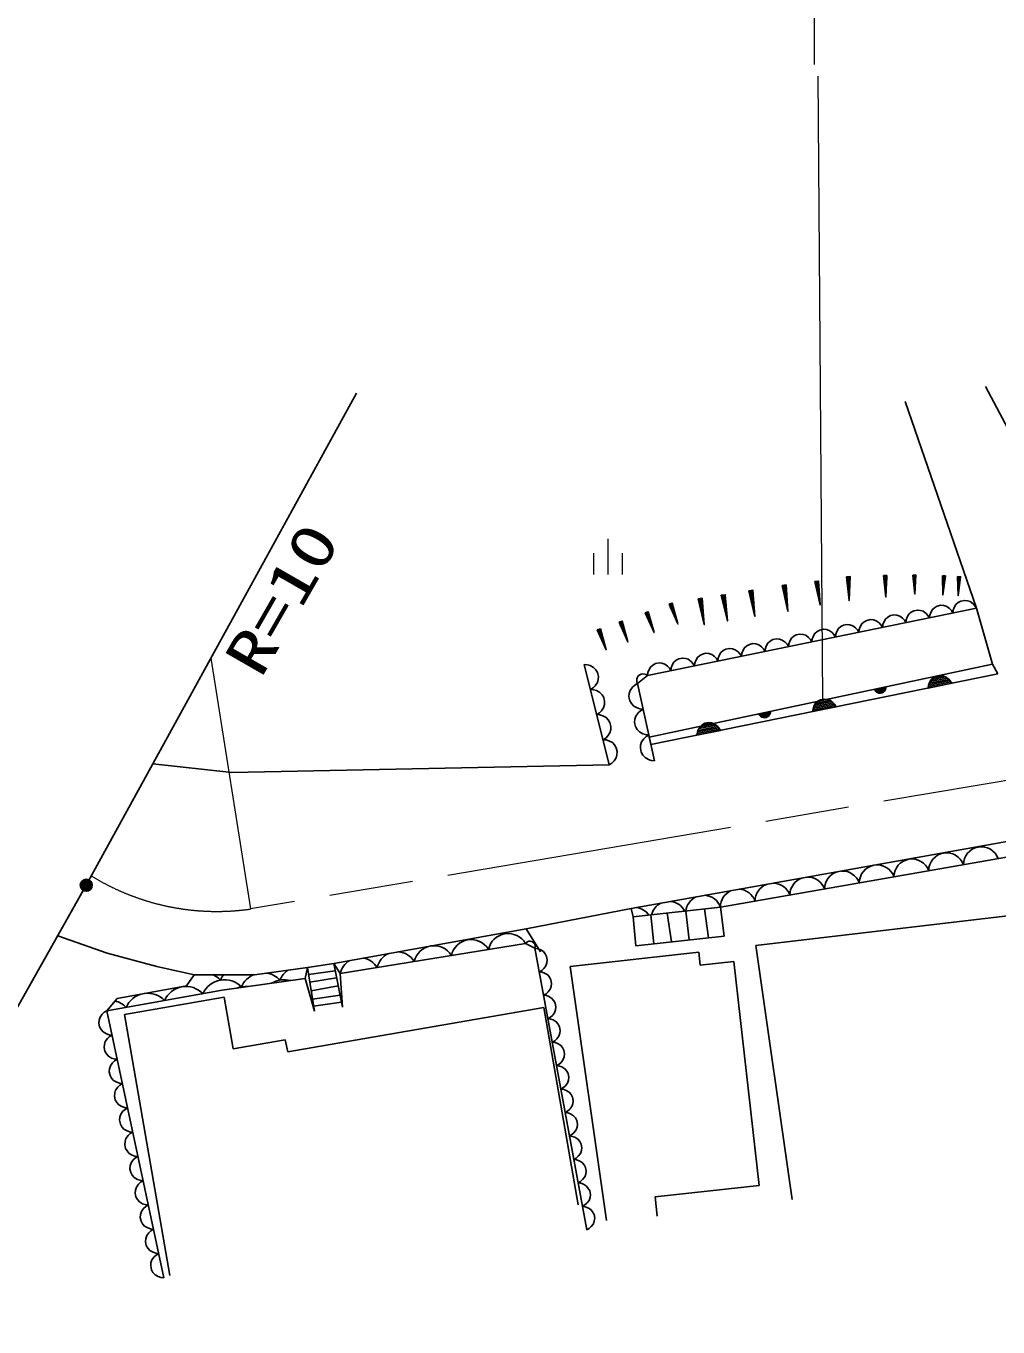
# Model space of a CAD drawing. Units: millimetres, scale not verified. Extents: x 40000 to 680000, y 20000 to 380000.
# Drawn here: x 272176 to 312827, y 260407 to 314827 of the extents above; entities that cross this region are included whole.
import ezdxf
from ezdxf.enums import TextEntityAlignment as Align

# ---------------------------------------------------------------- set-up
doc = ezdxf.new("R2010")
doc.units = ezdxf.units.MM
doc.header["$LTSCALE"] = 1000
doc.linetypes.add('CHAIN', pattern=[18.5, 12, -1.5, 3.5, -1.5])
for name, color, linetype, lineweight in [('M-BGD', 7, 'Continuous', 25), ('M-BGD-HTXT', 7, 'Continuous', 13), ('M-BMK', 2, 'CHAIN', 13), ('M-BMK-SRVR', 3, 'Continuous', 25)]:
    doc.layers.add(name, color=color, linetype=linetype, lineweight=lineweight)
doc.styles.add('ＭＳ ゴシック', font='')
doc.styles.get('ＭＳ ゴシック').set_extended_font_data('MS Gothic')

# ---------------------------------------------------------------- blocks, each defined once
blk = doc.blocks.new('BUHIN54')
at = {"color": 7, "linetype": 'Continuous', "lineweight": 25}
blk.add_lwpolyline([(521, 180), (441, 286), (343, 366), (202, 446), (66, 469), (-70, 466), (-232, 410), (-341, 329), (-434, 227), (-496, 77), (-521, -46), (-521, -180)], dxfattribs=at)
blk = doc.blocks.new('BUHIN56')
at = {"color": 7, "linetype": 'Continuous', "lineweight": 25}
blk.add_lwpolyline([(156, -477), (254, -405), (328, -317), (403, -190), (426, -67), (425, 57), (376, 205), (304, 305), (212, 391), (77, 450), (-34, 474), (-156, 477)], dxfattribs=at)
blk = doc.blocks.new('BUHIN57')
at = {"color": 7, "linetype": 'Continuous', "lineweight": 25}
blk.add_lwpolyline([(-506, -190), (-424, -292), (-326, -368), (-186, -442), (-52, -461), (81, -454), (238, -395), (343, -313), (431, -210), (488, -62), (509, 59), (506, 190)], dxfattribs=at)
blk = doc.blocks.new('BUHIN59')
at = {"color": 7, "linetype": 'Continuous', "lineweight": 25}
blk.add_lwpolyline([(-477, -146), (-408, -245), (-322, -320), (-197, -397), (-75, -422), (48, -423), (196, -378), (298, -308), (385, -219), (446, -85), (472, 24), (477, 146)], dxfattribs=at)
blk = doc.blocks.new('BUHIN60')
at = {"color": 7, "linetype": 'Continuous', "lineweight": 25}
blk.add_lwpolyline([(492, 166), (417, 266), (326, 343), (193, 418), (65, 441), (-63, 439), (-216, 388), (-319, 312), (-407, 216), (-466, 76), (-491, -39), (-492, -166)], dxfattribs=at)
blk = doc.blocks.new('BUHIN91')
at = {"color": 7, "linetype": 'Continuous', "lineweight": 25}
for p, q in [((-88, 471), (207, -432)), ((259, -389), (-21, 467)), ((50, 450), (305, -332)), ((351, -269), (125, 422)), ((203, 385), (391, -191)), ((414, -59), (298, 295))]:
    blk.add_line(p, q, dxfattribs=at)
blk.add_lwpolyline([(-155, 475), (-33, 473), (77, 449), (212, 390), (303, 304), (375, 204), (423, 57), (424, -67), (401, -190), (327, -317), (253, -404), (155, -475)], close=True, dxfattribs=at)
blk = doc.blocks.new('BUHIN92')
at = {"color": 7, "linetype": 'Continuous', "lineweight": 25}
for p, q in [((-207, 28), (-148, -149)), ((-100, -193), (-196, 94)), ((-177, 133), (-61, -212)), ((-23, -225), (-154, 164)), ((-131, 193), (12, -233)), ((46, -235), (-105, 215))]:
    blk.add_line(p, q, dxfattribs=at)
blk.add_lwpolyline([(80, -237), (19, -236), (-37, -225), (-104, -196), (-150, -153), (-187, -104), (-211, -30), (-212, 32), (-201, 93), (-165, 157), (-128, 201), (-80, 237)], close=True, dxfattribs=at)
blk = doc.blocks.new('BUHIN127')
at = {"color": 7, "linetype": 'Continuous', "lineweight": 25}
for p, q in [((389, 192), (-325, -160)), ((-149, -54), (381, 208)), ((-133, -86), (397, 176)), ((373, 224), (32, 56)), ((403, 164), (62, -4)), ((208, 163), (366, 241)), ((255, 68), (412, 146))]:
    blk.add_line(p, q, dxfattribs=at)
blk.add_lwpolyline([(373, 262), (-404, -199), (434, 137)], close=True, dxfattribs=at)
blk = doc.blocks.new('BUHIN128')
at = {"color": 7, "linetype": 'Continuous', "lineweight": 25}
for p, q in [((511, 145), (-426, -121)), ((-191, -31), (505, 166)), ((-179, -74), (517, 123)), ((499, 187), (52, 60)), ((521, 108), (74, -19)), ((286, 150), (493, 208)), ((322, 25), (528, 84))]:
    blk.add_line(p, q, dxfattribs=at)
blk.add_lwpolyline([(506, 232), (-529, -150), (552, 68)], close=True, dxfattribs=at)
blk = doc.blocks.new('BUHIN134')
at = {"color": 7, "linetype": 'Continuous', "lineweight": 25}
for p, q in [((385, 25), (-321, -21)), ((-141, 7), (384, 41)), ((-139, -25), (386, 9)), ((383, 57), (46, 35)), ((226, 63), (382, 73)), ((387, -3), (50, -25)), ((232, -31), (388, -21))]:
    blk.add_line(p, q, dxfattribs=at)
blk.add_lwpolyline([(395, 88), (-399, -26), (403, -36)], close=True, dxfattribs=at)
blk = doc.blocks.new('BUHIN139')
at = {"color": 7, "linetype": 'Continuous', "lineweight": 13}
for p, q in [((84, 614), (-810, 511)), ((745, 86), (-745, -86)), ((221, -578), (-673, -682))]:
    blk.add_line(p, q, dxfattribs=at)

msp = doc.modelspace()

# ---------------------------------------------------------------- linework, layer by layer
at = {"layer": 'M-BGD'}
for p, q in [((274696, 278883), (285997, 299474)), ((312309, 299744), (318889, 287314)), ((311926, 290469), (308942, 299114)), ((306519, 291580), (306513, 291775)), ((306533, 291775), (306545, 291353)), ((306572, 291119), (306553, 291776)), ((306573, 291776), (306598, 290892)), ((306612, 291120), (306593, 291777)), ((306608, 291777), (306620, 291355)), ((306636, 291583), (306630, 291778)), ((308066, 291646), (308061, 291821)), ((308079, 291822), (308090, 291442)), ((308114, 291231), (308097, 291822)), ((308115, 291823), (308138, 291027)), ((308150, 291232), (308133, 291823)), ((308147, 291824), (308158, 291444)), ((308172, 291649), (308167, 291824)), ((309284, 291691), (309279, 291847)), ((309295, 291848), (309305, 291510)), ((309326, 291322), (309311, 291848)), ((309327, 291849), (309348, 291141)), ((309358, 291323), (309343, 291849)), ((309355, 291849), (309365, 291512)), ((309378, 291694), (309373, 291850)), ((303851, 291197), (303821, 291410)), ((303842, 291413), (303909, 290953)), ((303967, 290700), (303864, 291416)), ((303886, 291419), (304025, 290456)), ((304011, 290706), (303908, 291422)), ((303924, 291425), (303990, 290965)), ((303979, 291216), (303948, 291428)), ((305217, 291380), (305189, 291573)), ((305209, 291576), (305269, 291158)), ((305322, 290928), (305229, 291579)), ((305248, 291582), (305375, 290706)), ((305362, 290934), (305268, 291585)), ((305283, 291587), (305343, 291169)), ((305333, 291397), (305305, 291590)), ((311926, 290469), (298166, 287658)), ((312593, 288127), (311926, 290469)), ((296572, 283925), (295523, 288120)), ((298242, 285081), (312593, 288127)), ((312819, 287724), (312593, 288127)), ((298166, 287658), (297747, 287323)), ((312819, 287724), (298310, 284771)), ((297747, 287323), (298460, 284093)), ((298310, 284771), (298242, 285081)), ((277481, 283959), (280779, 283598)), ((280779, 283598), (296572, 283925)), ((297483, 277914), (314150, 280879)), ((314287, 280248), (301217, 277969)), ((274696, 278883), (264251, 260407)), ((293091, 277061), (297483, 277914)), ((297565, 277557), (297483, 277914)), ((301217, 277969), (297565, 277557)), ((297565, 277557), (297682, 276354)), ((298312, 277641), (298434, 276437)), ((298987, 277717), (299174, 276517)), ((299768, 277805), (299918, 276598)), ((300558, 277894), (300717, 276686)), ((301369, 276757), (301217, 277969)), ((302696, 276358), (315031, 277818)), ((285043, 275618), (293091, 277061)), ((293700, 276098), (293091, 277061)), ((273502, 276772), (275574, 276047)), ((297682, 276354), (301369, 276757)), ((275574, 276047), (277646, 275490)), ((293069, 276452), (285313, 275190)), ((293461, 276249), (293069, 276452)), ((295625, 264473), (293461, 276249)), ((294930, 275482), (300312, 276084)), ((300312, 276084), (300373, 275539)), ((304218, 265738), (302696, 276358)), ((277646, 275490), (279210, 275144)), ((281735, 275144), (283944, 275438)), ((283854, 274987), (283944, 275438)), ((283944, 275438), (285043, 275618)), ((283944, 275438), (284237, 273611)), ((285410, 273792), (285043, 275618)), ((285313, 275190), (285043, 275618)), ((294930, 275482), (296449, 264867)), ((300373, 275539), (301785, 275697)), ((301785, 275697), (302833, 266331)), ((278894, 274671), (279210, 275144)), ((279210, 275144), (281735, 275144)), ((283854, 274987), (280382, 274491)), ((284237, 273611), (283854, 274987)), ((283991, 275145), (285105, 275309)), ((284042, 274826), (285165, 275010)), ((285313, 275190), (285410, 273792)), ((280382, 274491), (275558, 273634)), ((275986, 274152), (278894, 274671)), ((284101, 274464), (285233, 274672)), ((284155, 274124), (285310, 274290)), ((275558, 273634), (275986, 274152)), ((276293, 273485), (280468, 274210)), ((280468, 274210), (280845, 272042)), ((283129, 271911), (293835, 273771)), ((284203, 273824), (285369, 273995)), ((293835, 273771), (295268, 265520)), ((275558, 273634), (277941, 262465)), ((278193, 262554), (276293, 273485)), ((280845, 272042), (283010, 272418)), ((283010, 272418), (283129, 271911)), ((302833, 266331), (298491, 265845)), ((298491, 265845), (298580, 265048))]:
    msp.add_line(p, q, dxfattribs=at)
for points in [[(306495, 291792), (306601, 290794), (306650, 291796)], [(308045, 291836), (308141, 290939), (308185, 291840)], [(309265, 291861), (309350, 291063), (309389, 291864)], [(303799, 291426), (304040, 290349), (303967, 291450)], [(305169, 291588), (305389, 290609), (305323, 291610)]]:
    msp.add_lwpolyline(points, close=True, dxfattribs=at)
for points in [[(298166, 287658), (298112, 287694), (298054, 287715), (297976, 287728), (297910, 287716), (297848, 287693), (297783, 287641), (297746, 287586), (297720, 287523), (297716, 287445), (297725, 287384), (297747, 287323)], [(293461, 276249), (293470, 276302), (293466, 276352), (293450, 276415), (293419, 276461), (293381, 276500), (293320, 276531), (293266, 276540), (293211, 276539), (293150, 276516), (293108, 276489), (293069, 276452)]]:
    msp.add_lwpolyline(points, dxfattribs=at)
for centre, radius, start, end in [((312131, 279745), 748, 19.4839, 180.2982), ((307774, 278985), 748, 100.1693, 180.2982), ((307774, 278985), 748, 19.4839, 100.0079), ((309226, 279239), 748, 19.4839, 180.2982), ((310678, 279492), 748, 19.4839, 180.2982), ((304869, 278479), 748, 109.5482, 180.2982), ((304869, 278479), 748, 19.4839, 90.629), ((306321, 278732), 748, 106.7739, 180.2982), ((306321, 278732), 748, 19.4839, 93.4033), ((301965, 277973), 748, 113.4814, 180.2982), ((301965, 277973), 748, 19.4839, 86.6958), ((303417, 278226), 748, 111.6807, 180.2982), ((303417, 278226), 748, 19.4839, 88.4966), ((299060, 277466), 748, 116.5102, 166.2721), ((299060, 277466), 748, 26.5972, 83.667), ((300512, 277719), 748, 115.0708, 173.3854), ((300512, 277719), 748, 19.4839, 85.1064), ((297608, 277213), 748, 34.0529, 82.3411), ((290792, 275764), 846, 31.0179, 167.4741), ((292343, 276016), 846, 31.0179, 167.4741), ((287690, 275259), 846, 114.1829, 167.4741), ((287690, 275259), 846, 31.0179, 86.144), ((289241, 275511), 846, 100.7222, 167.4741), ((289241, 275511), 846, 31.0179, 99.6047), ((286139, 275006), 846, 120.032, 167.4741), ((286139, 275006), 846, 31.0179, 80.2948), ((280477, 273954), 982, 43.7654, 156.3726), ((279597, 274242), 982, 43.7654, 66.8407), ((281205, 274527), 982, 141.0608, 156.3726), ((282086, 274240), 982, 112.8707, 156.3726), ((282086, 274240), 982, 43.7654, 81.3713), ((282966, 273953), 982, 74.3324, 121.9275), ((283694, 274526), 982, 125.0059, 156.3726), ((277261, 273383), 982, 102.0681, 156.3726), ((277261, 273383), 982, 43.7654, 98.1503), ((278869, 273669), 982, 43.7654, 156.3726), ((281358, 273667), 982, 84.3644, 111.8956), ((275653, 273098), 982, 43.7654, 75.4438)]:
    msp.add_arc(centre, radius, start, end, dxfattribs=at)
at = {"layer": 'M-BGD-HTXT'}
for p, q in [((305134, 316470), (305134, 313215)), ((305505, 286674), (305310, 312734)), ((274696, 278883), (285997, 299474)), ((279909, 288381), (281571, 277892)), ((274696, 278883), (264251, 260407))]:
    msp.add_line(p, q, dxfattribs=at)
at = {"layer": 'M-BMK'}
msp.add_line((319882, 284409), (281571, 277892), dxfattribs=at)
msp.add_arc((280153, 287791), 10000, 238.5169, 278.1518, dxfattribs=at)
at = {"layer": 'M-BMK-SRVR'}
for centre, radius in [((274696, 278883), 250), ((274696, 278883), 219), ((274696, 278883), 188), ((274696, 278883), 156), ((274696, 278883), 125), ((274696, 278883), 93.8), ((274696, 278882), 62.5), ((274696, 278883), 31.3)]:
    msp.add_circle(centre, radius, dxfattribs=at)

# ---------------------------------------------------------------- block references
at = {"layer": 'M-BGD', "rotation": 83.42076}
for name, p in [('BUHIN134', (310544, 291427)), ('BUHIN134', (311180, 291397)), ('BUHIN128', (302573, 290674)), ('BUHIN127', (299287, 290238)), ('BUHIN128', (300454, 290334)), ('BUHIN128', (301425, 290484)), ('BUHIN56', (310451, 290168)), ('BUHIN56', (311434, 290369)), ('BUHIN127', (298290, 289879)), ('BUHIN56', (308486, 289766)), ('BUHIN56', (309469, 289967)), ('BUHIN127', (296288, 289163)), ('BUHIN127', (297197, 289488)), ('BUHIN56', (305537, 289164)), ('BUHIN56', (306520, 289365)), ('BUHIN56', (307503, 289566)), ('BUHIN56', (302589, 288562)), ('BUHIN56', (303572, 288763)), ('BUHIN56', (304554, 288963)), ('BUHIN56', (299640, 287960)), ('BUHIN56', (300623, 288160)), ('BUHIN56', (301606, 288361)), ('BUHIN57', (295654, 287595)), ('BUHIN56', (298658, 287759)), ('BUHIN54', (297866, 286784)), ('BUHIN91', (310401, 287232)), ('BUHIN57', (295917, 286547)), ('BUHIN92', (307900, 287131)), ('BUHIN54', (298103, 285708)), ('BUHIN91', (305565, 286248)), ('BUHIN57', (296179, 285498)), ('BUHIN91', (300728, 285263)), ('BUHIN92', (303072, 286106)), ('BUHIN54', (298341, 284631)), ('BUHIN57', (296441, 284449)), ('BUHIN59', (293551, 275759)), ('BUHIN59', (293732, 274777)), ('BUHIN59', (293912, 273796)), ('BUHIN60', (275666, 273126)), ('BUHIN59', (294092, 272815)), ('BUHIN60', (275883, 272111)), ('BUHIN59', (294273, 271833)), ('BUHIN60', (276099, 271096)), ('BUHIN59', (294453, 270852)), ('BUHIN60', (276316, 270080)), ('BUHIN59', (294633, 269871)), ('BUHIN60', (276533, 269065)), ('BUHIN59', (294813, 268889)), ('BUHIN60', (276749, 268050)), ('BUHIN59', (294994, 267908)), ('BUHIN60', (276966, 267034)), ('BUHIN59', (295174, 266927)), ('BUHIN60', (277183, 266019)), ('BUHIN59', (295354, 265945)), ('BUHIN60', (277399, 265004)), ('BUHIN59', (295534, 264964)), ('BUHIN60', (277616, 263988)), ('BUHIN60', (277833, 262973))]:
    msp.add_blockref(name, p, dxfattribs=at)
at = {"layer": 'M-BGD-HTXT', "rotation": 83.42076}
msp.add_blockref('BUHIN139', (296514, 292629), dxfattribs=at)

# ---------------------------------------------------------------- texts
at = {"layer": 'M-BGD-HTXT', "style": 'ＭＳ ゴシック', "width": 1.35}
msp.add_text('R=10', height=1833, rotation=60.1, dxfattribs=at).set_placement((282472, 287210), align=Align.BOTTOM_LEFT)

doc.saveas('drawing.dxf')
